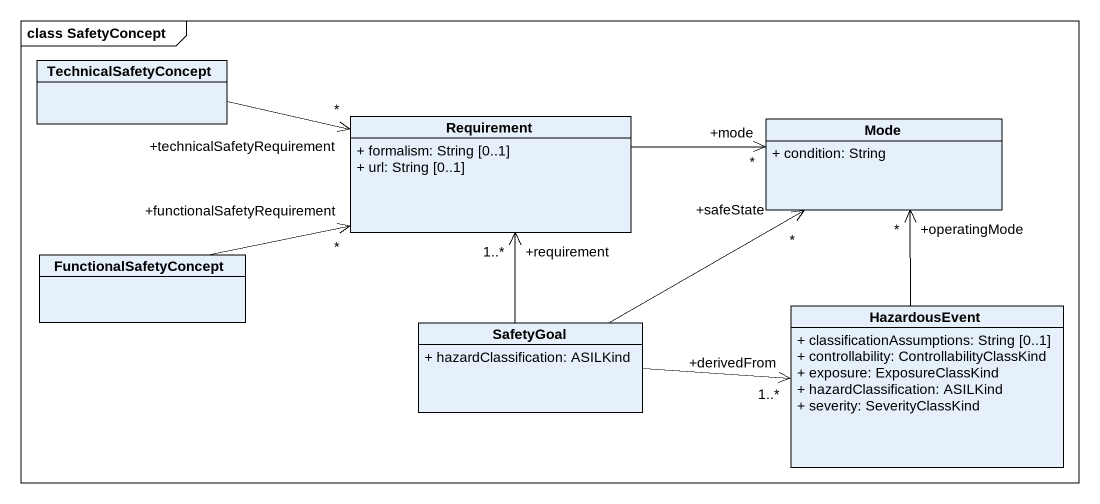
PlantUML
@startuml
mainframe class SafetyConcept
hide circle
hide empty members
skinparam classAttributeIconSize 0
class TechnicalSafetyConcept
class Requirement {
  + formalism: String [0..1]
  + url: String [0..1]
}
class Mode {
  + condition: String
}
class FunctionalSafetyConcept
class SafetyGoal {
  + hazardClassification: ASILKind
}
class HazardousEvent {
  + classificationAssumptions: String [0..1]
  + controllability: ControllabilityClassKind
  + exposure: ExposureClassKind
  + hazardClassification: ASILKind
  + severity: SeverityClassKind
}
TechnicalSafetyConcept -right-> "+technicalSafetyRequirement\n*" Requirement
Requirement -right-> "+mode\n*" Mode
FunctionalSafetyConcept -right-> "+functionalSafetyRequirement\n*" Requirement
SafetyGoal -up-> "+requirement\n1..*" Requirement
SafetyGoal -right-> "+safeState\n*" Mode
SafetyGoal -right-> "+derivedFrom\n1..*" HazardousEvent
HazardousEvent -up-> "+operatingMode\n*" Mode
@enduml
